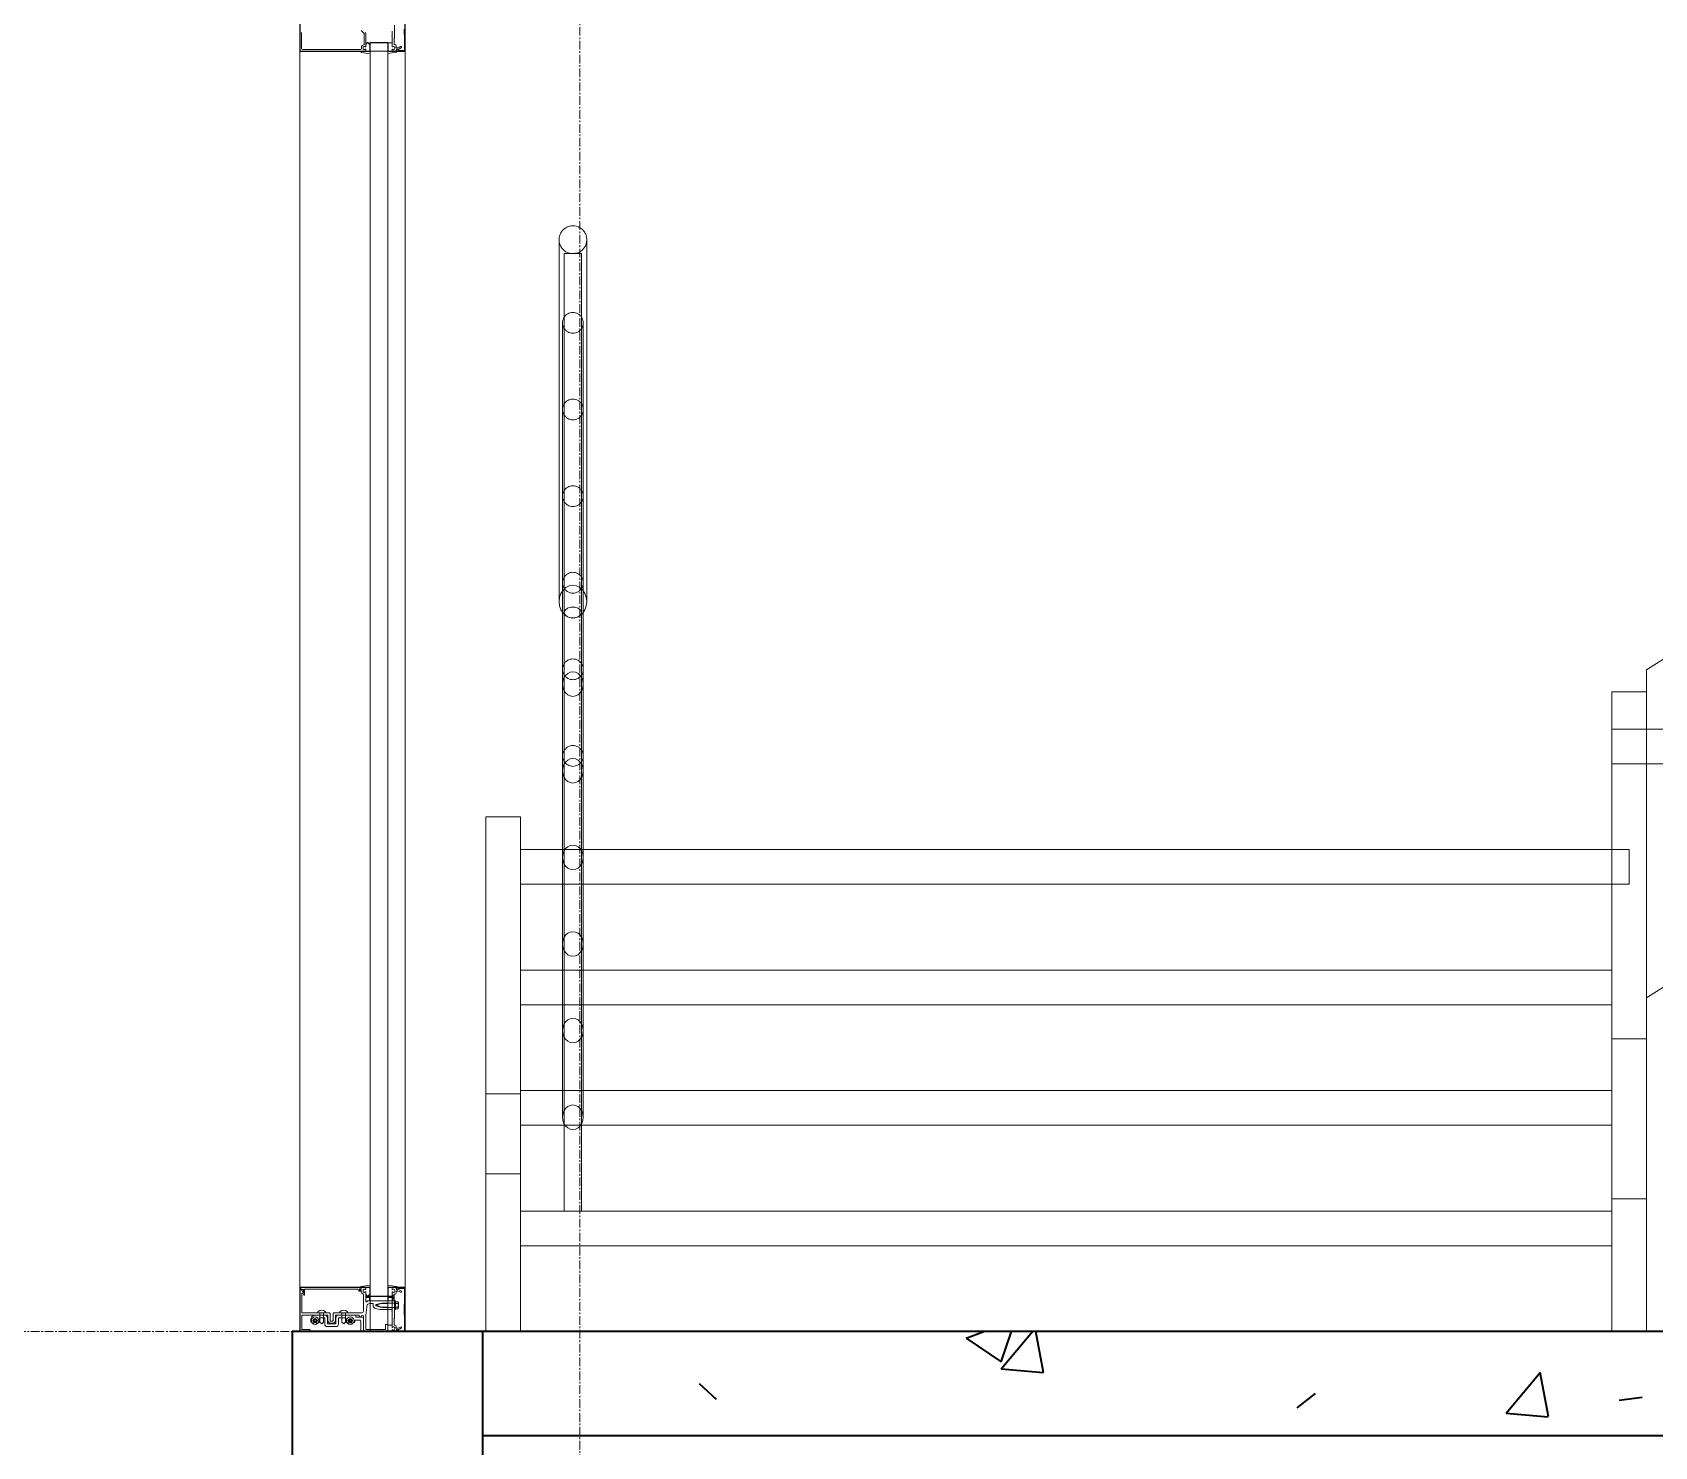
# Model space of a CAD drawing. Header units: millimetres. Extents: x -31954 to 493870, y 99509 to 604061.
# Drawn here: x 335640 to 337981, y 121952 to 123993 of the extents above; entities that cross this region are included whole.
import ezdxf

# ---------------------------------------------------------------- set-up
doc = ezdxf.new("R2010")
doc.units = ezdxf.units.MM
doc.header["$LTSCALE"] = 10
doc.linetypes.add('Center', pattern=[2, 1.25, -0.25, 0.25, -0.25])
for name, color, linetype, lineweight in [('A-DETL-GENF', 3, 'Continuous', 9), ('A-FLOR-HRAL', 1, 'Continuous', 9), ('A-FLOR-LEVL', 6, 'Continuous', 9), ('A-FLOR-STRS', 2, 'Continuous', 9), ('A-GLAZ', 6, 'Continuous', 9), ('A-GLAZ-CWMG', 3, 'Continuous', 9), ('C-BLDG', 6, 'Continuous', 35), ('S-FOUNDATION', 1, 'Continuous', 25), ('S-GRID', 6, 'Center', 9)]:
    doc.layers.add(name, color=color, linetype=linetype, lineweight=lineweight)

# ---------------------------------------------------------------- blocks, each defined once
blk = doc.blocks.new('Railing - 25mm-V10-Building Section 1')
at = {"layer": 'A-FLOR-HRAL'}
for p, q in [((-18011.7, 1555.7), (-18011.7, 695.7)), ((-17986.7, 1555.7), (-18011.7, 1555.7)), ((-18011.7, 1555.7), (-17986.7, 1555.7)), ((-17986.7, 695.7), (-17986.7, 1555.7)), ((-18011.7, 695.7), (-17986.7, 695.7)), ((-17986.7, 695.7), (-18011.7, 695.7))]:
    blk.add_line(p, q, dxfattribs=at)
blk = doc.blocks.new('Railing - 25mm-542014-Building Section 1')
at = {"layer": 'A-FLOR-HRAL'}
for p, q in [((-18011.7, 1037.7), (-18011.7, 173.9)), ((-17986.7, 173.9), (-17986.7, 1037.7)), ((-18011.7, 173.9), (-17986.7, 173.9)), ((-17986.7, 173.9), (-18011.7, 173.9))]:
    blk.add_line(p, q, dxfattribs=at)
for points in [[(-18011.7, 1037.7), (-18010.5, 1041.1), (-18007, 1043.8), (-18002, 1045.4), (-17996.4, 1045.4), (-17991.4, 1043.8), (-17988, 1041.1), (-17986.7, 1037.7)], [(-17986.7, 1037.7), (-17988, 1034.2), (-17991.4, 1031.5), (-17996.4, 1029.9), (-18002, 1029.9), (-18007, 1031.5), (-18010.5, 1034.2), (-18011.7, 1037.7)]]:
    blk.add_lwpolyline(points, dxfattribs=at)

msp = doc.modelspace()

# ---------------------------------------------------------------- linework, layer by layer
at = {"layer": 'A-DETL-GENF'}
for p, q in [((336178.1, 124029.1), (336178.1, 123965.6)), ((336162.7, 123991.3), (336162.7, 124003.3)), ((336026, 123965.6), (336026, 123996.9)), ((336028.3, 123992.7), (336028.3, 123969.4)), ((336118.7, 123991), (336114.3, 123995.4)), ((336118.7, 123974.8), (336118.7, 123991)), ((336121, 123991), (336121, 123972.1)), ((336159.1, 123987.6), (336158.7, 123987.2)), ((336158.7, 123987.2), (336159.1, 123986.8)), ((336159.1, 123994.3), (336159.1, 123987.6)), ((336159.1, 123986.8), (336159.1, 123972.1)), ((336162.2, 123984.6), (336162.7, 123985.1)), ((336162.2, 123975.1), (336162.2, 123984.6)), ((336162.4, 123991), (336162.7, 123991.3)), ((336162.7, 123990.6), (336162.4, 123991)), ((336162.7, 123985.1), (336162.7, 123990.6)), ((336176.8, 123981.4), (336176.6, 123997.3)), ((336176.8, 123966.8), (336176.8, 123981.4)), ((336120.5, 123965.6), (336026, 123965.6)), ((336029.8, 123967.8), (336113.3, 123967.8)), ((336114.1, 123965), (336114.1, 123964.4)), ((336127.3, 123962), (336114.5, 123963.9)), ((336114.6, 123965.6), (336115.7, 123965.6)), ((336114.9, 123969.4), (336114.9, 123971.2)), ((336117.2, 123971.2), (336117.2, 123969)), ((336118.4, 123974.8), (336118.7, 123974.8)), ((336118.7, 123972.5), (336118.4, 123972.5)), ((336118.4, 123967.7), (336118.7, 123967.7)), ((336121, 123975.1), (336123.1, 123977.7)), ((336121, 123968.1), (336121, 123966.1)), ((336124.5, 123977.7), (336127.3, 123974.3)), ((336159.1, 123977.7), (336152.7, 123977.7)), ((336152.7, 123962.2), (336165.5, 123964)), ((336159.1, 123968.1), (336159.1, 123966.1)), ((336159.6, 123965.6), (336164.3, 123965.6)), ((336161.3, 123972.5), (336161.6, 123972.5)), ((336161.6, 123967.7), (336161.3, 123967.7)), ((336163.5, 123975.1), (336162.2, 123975.1)), ((336162.9, 123971.2), (336162.9, 123969)), ((336165.4, 123965.6), (336164.3, 123965.6)), ((336165.1, 123970.6), (336165.1, 123973.5)), ((336168.5, 123970.6), (336165.1, 123970.6)), ((336165.1, 123966.3), (336165.1, 123967.3)), ((336165.3, 123967.1), (336165.3, 123967.6)), ((336165.9, 123965), (336165.9, 123964.5)), ((336178.1, 123965.6), (336166.8, 123965.6)), ((336167.3, 123967.6), (336167.3, 123966.8)), ((336167.3, 123966.8), (336176.8, 123966.8)), ((336167.5, 123967.7), (336172.2, 123970.4)), ((336171.2, 123972.2), (336168.5, 123970.6)), ((336168.7, 123965.6), (336176.6, 123966.8)), ((336168.7, 123966.8), (336168.7, 123965.6)), ((336176.6, 123965.6), (336168.7, 123966.8)), ((336176.6, 123966.8), (336176.6, 123965.6)), ((336025.7, 122118), (336025.7, 122180.7)), ((336029.5, 122177.5), (336026.1, 122180.9)), ((336026.3, 122181), (336028.4, 122178.9)), ((336114.5, 122181.5), (336026.5, 122181.5)), ((336028.4, 122178.9), (336031, 122178.9)), ((336031, 122173.5), (336029.5, 122177.5)), ((336031, 122178.9), (336031, 122173.5)), ((336032.5, 122179.4), (336110.1, 122179.4)), ((336032.5, 122170.8), (336032.5, 122179.4)), ((336110.1, 122179.4), (336110.1, 122177.9)), ((336111.7, 122176.4), (336113.7, 122176.4)), ((336111.8, 122179.9), (336114, 122179.9)), ((336111.8, 122177.9), (336111.8, 122179.9)), ((336113.7, 122177.9), (336111.8, 122177.9)), ((336114.6, 122179.7), (336112.6, 122179.7)), ((336112.6, 122178.2), (336114.6, 122178.2)), ((336114.1, 122182), (336114.1, 122182.6)), ((336127.3, 122185), (336114.5, 122183.1)), ((336114.5, 122180.5), (336114.5, 122181.5)), ((336114.6, 122181.5), (336115.7, 122181.5)), ((336114.6, 122181), (336114.6, 122179.7)), ((336114.6, 122178.2), (336114.6, 122175.8)), ((336120.5, 122181.5), (336115.1, 122181.5)), ((336117.2, 122175.8), (336117.2, 122178)), ((336118.4, 122179.3), (336118.7, 122179.3)), ((336121, 122178.9), (336121, 122181)), ((336152.7, 122184.9), (336165.5, 122183.1)), ((336159.1, 122181), (336159.1, 122178.9)), ((336164.3, 122181.5), (336159.6, 122181.5)), ((336161.3, 122179.3), (336161.6, 122179.3)), ((336162.9, 122178), (336162.9, 122175.8)), ((336165.4, 122181.5), (336164.3, 122181.5)), ((336165.1, 122179.7), (336165.1, 122180.7)), ((336165.1, 122176.4), (336168.5, 122176.4)), ((336165.1, 122173.5), (336165.1, 122176.4)), ((336165.3, 122179.4), (336165.3, 122179.9)), ((336165.9, 122182), (336165.9, 122182.6)), ((336178.1, 122181.5), (336166.8, 122181.5)), ((336167.3, 122180.2), (336167.3, 122179.4)), ((336176.8, 122180.2), (336167.3, 122180.2)), ((336172.2, 122176.6), (336167.5, 122179.3)), ((336168.5, 122176.4), (336171.2, 122174.9)), ((336176.8, 122165.6), (336176.8, 122180.2)), ((336178.1, 122181.5), (336178.1, 122118)), ((336028.9, 122144.9), (336028.9, 122172.8)), ((336029.6, 122173.5), (336031, 122173.5)), ((336030.2, 122173.5), (336031.8, 122170.6)), ((336031, 122173.5), (336030.2, 122173.5)), ((336117.8, 122172), (336117.8, 122147.5)), ((336118.7, 122174.5), (336118.4, 122174.5)), ((336121, 122161.2), (336121, 122174.9)), ((336121, 122171.9), (336123.1, 122169.4)), ((336121, 122141.8), (336122.9, 122157.1)), ((336122.6, 122160.9), (336121.2, 122160.9)), ((336122.2, 122168.8), (336157.8, 122168.8)), ((336126.5, 122167), (336122.2, 122167)), ((336122.9, 122162.2), (336122.9, 122161.2)), ((336122.9, 122157.1), (336126.5, 122158.6)), ((336152.7, 122162.4), (336123.1, 122162.4)), ((336124.5, 122169.4), (336127.3, 122172.7)), ((336126.5, 122162.4), (336126.5, 122167)), ((336153.5, 122162.4), (336126.5, 122162.4)), ((336126.5, 122158.6), (336131.6, 122158.6)), ((336131.6, 122158.6), (336131.6, 122156.1)), ((336136.2, 122157.1), (336141.8, 122158.6)), ((336141.8, 122153.5), (336136.2, 122155)), ((336144.9, 122159.2), (336137.6, 122156.4)), ((336137.6, 122155.7), (336144.9, 122152.9)), ((336141.8, 122158.6), (336152.7, 122158.6)), ((336152.7, 122153.5), (336141.8, 122153.5)), ((336162.7, 122159.2), (336144.9, 122159.2)), ((336159.1, 122169.3), (336152.7, 122169.3)), ((336152.7, 122161.7), (336152.7, 122162.4)), ((336152.7, 122162.4), (336152.7, 122149.7)), ((336159.1, 122162.4), (336152.7, 122162.4)), ((336153.1, 122161.3), (336152.7, 122161.7)), ((336152.7, 122160.9), (336153.1, 122161.3)), ((336152.7, 122160.1), (336152.7, 122160.9)), ((336153.1, 122159.8), (336152.7, 122160.1)), ((336152.7, 122159.4), (336153.1, 122159.8)), ((336152.7, 122158.6), (336152.7, 122159.4)), ((336152.7, 122152.8), (336152.7, 122153.5)), ((336153.5, 122167), (336153.5, 122162.4)), ((336157.8, 122167), (336153.5, 122167)), ((336159.1, 122160.2), (336158.7, 122159.8)), ((336158.7, 122159.8), (336159.1, 122159.4)), ((336159.1, 122174.9), (336159.1, 122160.2)), ((336159.1, 122170.4), (336162.2, 122162.4)), ((336162.2, 122170.4), (336159.1, 122170.4)), ((336159.1, 122162.4), (336162.2, 122170.4)), ((336159.1, 122149.7), (336159.1, 122162.4)), ((336162.2, 122162.4), (336159.1, 122162.4)), ((336159.1, 122159.4), (336159.1, 122152.7)), ((336161.6, 122174.5), (336161.3, 122174.5)), ((336162.2, 122172), (336163.5, 122172)), ((336162.2, 122162.4), (336162.2, 122172)), ((336162.7, 122161.9), (336162.2, 122162.4)), ((336162.4, 122156.1), (336162.7, 122156.5)), ((336162.7, 122155.7), (336162.4, 122156.1)), ((336162.7, 122162.4), (336163.8, 122162.4)), ((336162.7, 122149.7), (336162.7, 122162.4)), ((336162.7, 122156.5), (336162.7, 122161.9)), ((336162.7, 122143.8), (336162.7, 122155.7)), ((336163.8, 122162.4), (336163.8, 122149.7)), ((336167.3, 122161.2), (336163.8, 122161.2)), ((336167.3, 122158.7), (336163.8, 122158.7)), ((336167.3, 122153.5), (336163.8, 122153.5)), ((336168.2, 122152.2), (336168.2, 122159.9)), ((336176.6, 122149.7), (336176.8, 122165.6)), ((336057.2, 122144.9), (336028.9, 122144.9)), ((336028.9, 122141.8), (336066.3, 122141.8)), ((336028.9, 122121.1), (336028.9, 122141.8)), ((336041.6, 122135.4), (336041.6, 122132.7)), ((336044.1, 122130.2), (336045.8, 122130.2)), ((336044.6, 122134.3), (336044.6, 122133.4)), ((336045.9, 122134.3), (336044.6, 122134.3)), ((336044.6, 122133.4), (336045.9, 122133.4)), ((336045.8, 122130.2), (336046.5, 122131.4)), ((336047.5, 122137.1), (336048.4, 122137.1)), ((336047.5, 122135.9), (336047.5, 122137.1)), ((336047.5, 122130.6), (336047.5, 122131.8)), ((336048.4, 122130.6), (336047.5, 122130.6)), ((336057.2, 122141.8), (336047.9, 122141.8)), ((336048.4, 122137.1), (336048.4, 122135.9)), ((336048.4, 122131.8), (336048.4, 122130.6)), ((336049.3, 122131.4), (336050, 122130.2)), ((336051.2, 122134.3), (336050, 122134.3)), ((336050, 122133.4), (336051.2, 122133.4)), ((336050, 122130.2), (336051.7, 122130.2)), ((336051.2, 122133.4), (336051.2, 122134.3)), ((336052.1, 122144.9), (336052.1, 122146.6)), ((336062.9, 122144.9), (336052.1, 122144.9)), ((336054.3, 122138), (336061.8, 122138)), ((336054.3, 122132.7), (336054.3, 122138)), ((336054.7, 122144.9), (336054.7, 122131.8)), ((336054.7, 122131.8), (336057.5, 122129.1)), ((336057.5, 122144.7), (336057.2, 122144.9)), ((336057.5, 122141.5), (336057.2, 122141.8)), ((336057.7, 122144.9), (336057.5, 122144.7)), ((336057.7, 122141.8), (336057.5, 122141.5)), ((336057.5, 122129.1), (336060.2, 122131.8)), ((336068.7, 122144.9), (336057.7, 122144.9)), ((336061.8, 122141.8), (336057.7, 122141.8)), ((336060.2, 122131.8), (336060.2, 122144.9)), ((336061.8, 122138), (336061.8, 122129)), ((336062.9, 122146.6), (336062.9, 122144.9)), ((336065.6, 122129), (336065.6, 122138)), ((336066.3, 122141.8), (336066.3, 122134)), ((336069.5, 122134), (336069.5, 122144.2)), ((336073.2, 122133.2), (336070.3, 122133.2)), ((336070.3, 122130), (336073.2, 122130)), ((336074, 122144.2), (336074, 122134)), ((336089, 122144.9), (336074.8, 122144.9)), ((336077.2, 122141.8), (336111.4, 122141.8)), ((336077.2, 122134), (336077.2, 122141.8)), ((336077.9, 122138), (336077.9, 122129)), ((336089, 122141.8), (336081.7, 122141.8)), ((336081.7, 122138), (336092.4, 122138)), ((336081.7, 122129), (336081.7, 122138)), ((336083.8, 122144.9), (336083.8, 122146.6)), ((336094.6, 122144.9), (336083.8, 122144.9)), ((336086.5, 122144.9), (336086.5, 122131.8)), ((336086.5, 122131.8), (336089.2, 122129.1)), ((336089.2, 122144.7), (336089, 122144.9)), ((336089.2, 122141.5), (336089, 122141.8)), ((336089.5, 122144.9), (336089.2, 122144.7)), ((336089.5, 122141.8), (336089.2, 122141.5)), ((336089.2, 122129.1), (336092, 122131.8)), ((336115.2, 122144.9), (336089.5, 122144.9)), ((336105.3, 122141.8), (336089.5, 122141.8)), ((336092, 122131.8), (336092, 122144.9)), ((336092.4, 122138), (336092.4, 122132.7)), ((336094.6, 122146.6), (336094.6, 122144.9)), ((336094.9, 122130.2), (336096.6, 122130.2)), ((336095.4, 122134.3), (336095.4, 122133.4)), ((336096.7, 122134.3), (336095.4, 122134.3)), ((336095.4, 122133.4), (336096.7, 122133.4)), ((336096.6, 122130.2), (336097.3, 122131.4)), ((336098.3, 122137.1), (336099.2, 122137.1)), ((336098.3, 122135.9), (336098.3, 122137.1)), ((336098.3, 122130.6), (336098.3, 122131.8)), ((336099.2, 122130.6), (336098.3, 122130.6)), ((336099.2, 122137.1), (336099.2, 122135.9)), ((336099.2, 122131.8), (336099.2, 122130.6)), ((336100.1, 122131.4), (336100.8, 122130.2)), ((336102, 122134.3), (336100.8, 122134.3)), ((336100.8, 122133.4), (336102, 122133.4)), ((336100.8, 122130.2), (336102.5, 122130.2)), ((336102, 122133.4), (336102, 122134.3)), ((336105.1, 122132.7), (336105.1, 122133.2)), ((336106.6, 122134.7), (336112.5, 122134.7)), ((336106.9, 122138.8), (336106.9, 122140.2)), ((336116.3, 122138.8), (336106.9, 122138.8)), ((336111.4, 122141.8), (336111.4, 122139.1)), ((336111.4, 122139.1), (336114.6, 122139.1)), ((336114, 122133.2), (336114, 122119.9)), ((336114.6, 122139.1), (336114.6, 122140.2)), ((336117.8, 122140.2), (336117.8, 122121.1)), ((336117.8, 122119.9), (336117.8, 122137.3)), ((336121, 122137), (336121, 122141.8)), ((336121, 122121.1), (336121, 122137)), ((336135.3, 122151.3), (336141.3, 122149.7)), ((336141.3, 122149.7), (336152.7, 122149.7)), ((336144.9, 122152.9), (336162.7, 122152.9)), ((336153.1, 122152.4), (336152.7, 122152.8)), ((336152.7, 122152), (336153.1, 122152.4)), ((336152.7, 122151.2), (336152.7, 122152)), ((336153.1, 122150.9), (336152.7, 122151.2)), ((336152.7, 122150.5), (336153.1, 122150.9)), ((336152.7, 122149.7), (336152.7, 122150.5)), ((336152.7, 122149.7), (336159.1, 122149.7)), ((336159.1, 122152.7), (336158.7, 122152.3)), ((336158.7, 122152.3), (336159.1, 122152)), ((336159.1, 122147.5), (336158.7, 122147.1)), ((336158.7, 122147.1), (336159.1, 122146.7)), ((336159.1, 122140), (336158.7, 122139.6)), ((336158.7, 122139.6), (336159.1, 122139.3)), ((336159.1, 122152), (336159.1, 122147.5)), ((336159.1, 122146.7), (336159.1, 122140)), ((336159.1, 122139.3), (336159.1, 122124.5)), ((336162.2, 122137), (336162.7, 122137.5)), ((336162.2, 122127.5), (336162.2, 122137)), ((336162.4, 122143.4), (336162.7, 122143.8)), ((336162.7, 122143), (336162.4, 122143.4)), ((336163.8, 122149.7), (336162.7, 122149.7)), ((336162.7, 122137.5), (336162.7, 122143)), ((336167.3, 122150.9), (336163.8, 122150.9)), ((336176.8, 122133.8), (336176.6, 122149.7)), ((336176.8, 122119.2), (336176.8, 122133.8)), ((336039.6, 122118), (336025.7, 122118)), ((336039.6, 122121.1), (336028.9, 122121.1)), ((336040.3, 122118.7), (336040.3, 122120.4)), ((336077.9, 122129), (336065.6, 122129)), ((336065.6, 122125.2), (336077.9, 122125.2)), ((336149.5, 122121.1), (336121, 122121.1)), ((336121, 122118), (336152.7, 122118)), ((336149.5, 122128.1), (336149.5, 122121.1)), ((336152.7, 122128.1), (336149.5, 122128.1)), ((336152.7, 122118), (336152.7, 122128.1)), ((336159.1, 122127.1), (336152.7, 122127.1)), ((336152.7, 122118), (336159.1, 122118)), ((336159.1, 122120.6), (336159.1, 122118.5)), ((336159.6, 122118), (336164.3, 122118)), ((336161.3, 122124.9), (336161.6, 122124.9)), ((336161.6, 122120.2), (336161.3, 122120.2)), ((336163.5, 122127.5), (336162.2, 122127.5)), ((336162.9, 122123.7), (336162.9, 122121.4)), ((336165.1, 122123.1), (336165.1, 122125.9)), ((336168.5, 122123.1), (336165.1, 122123.1)), ((336165.1, 122118.7), (336165.1, 122119.8)), ((336165.3, 122119.5), (336165.3, 122120)), ((336178.1, 122118), (336166.8, 122118)), ((336167.3, 122120), (336167.3, 122119.2)), ((336167.3, 122119.2), (336176.8, 122119.2)), ((336167.5, 122120.2), (336172.2, 122122.8)), ((336171.2, 122124.6), (336168.5, 122123.1)), ((336168.7, 122118), (336176.6, 122119.2)), ((336168.7, 122119.2), (336168.7, 122118)), ((336176.6, 122118), (336168.7, 122119.2)), ((336176.6, 122119.2), (336176.6, 122118))]:
    msp.add_line(p, q, dxfattribs=at)
for centre in [(336047.9, 122133.8), (336098.7, 122133.8)]:
    msp.add_circle(centre, 5.4, dxfattribs=at)
for centre, radius, start, end in [((336118.7, 123991), 2.29, 0, 45), ((336029.8, 123969.4), 1.52, 180, 270), ((336113.3, 123969.4), 1.52, 270, 0), ((336114.6, 123965), 0.508, 90, 180), ((336114.6, 123964.4), 0.508, 180, 261.7319), ((336118.4, 123971.2), 3.56, 90, 180), ((336118.4, 123971.2), 1.27, 90, 180), ((336118.4, 123969), 1.27, 180, 270), ((336118.7, 123970.2), 2.29, 44.8103, 90), ((336118.7, 123970), 2.29, 270, 315.1897), ((336120.6, 123972.1), 0.381, 224.8103, 0), ((336120.6, 123968.1), 0.381, 0, 135.1897), ((336120.5, 123966.1), 0.508, 270, 0), ((336123.8, 123977.1), 0.889, 40, 139.4311), ((336159.4, 123972.1), 0.381, 180, 315.1897), ((336159.4, 123968.1), 0.381, 44.8103, 180), ((336159.6, 123966.1), 0.508, 180, 270), ((336161.3, 123970.2), 2.29, 90, 135.1897), ((336161.3, 123970), 2.29, 224.8103, 270), ((336161.6, 123971.2), 1.27, 0, 90), ((336161.6, 123969), 1.27, 270, 0), ((336163.5, 123973.5), 1.52, 0, 90), ((336164.3, 123966.3), 0.762, 270, 0), ((336166.3, 123967.3), 1.27, 18.6629, 180), ((336166.3, 123967.6), 1.02, 0, 180), ((336166.8, 123967.1), 1.52, 180, 270), ((336165.4, 123965), 0.508, 0, 90), ((336165.4, 123964.5), 0.508, 278.0669, 0), ((336171.7, 123971.3), 1.02, 300, 120), ((336026, 122180.7), 0.254, 45, 180), ((336026.5, 122181.2), 0.254, 90, 225), ((336111.7, 122177.9), 1.52, 180, 270), ((336112.6, 122178.9), 0.762, 90, 270), ((336113.7, 122177.2), 0.762, 270, 90), ((336114, 122180.5), 0.508, 270, 0), ((336114.6, 122182.6), 0.508, 98.2681, 180), ((336114.6, 122182), 0.508, 180, 270), ((336115.1, 122181), 0.508, 90, 180), ((336118.4, 122178), 1.27, 90, 180), ((336118.7, 122177), 2.29, 44.8103, 90), ((336120.6, 122178.9), 0.381, 224.8103, 0), ((336120.5, 122181), 0.508, 0, 90), ((336159.6, 122181), 0.508, 90, 180), ((336159.4, 122178.9), 0.381, 180, 315.1897), ((336161.3, 122177), 2.29, 90, 135.1897), ((336161.6, 122178), 1.27, 0, 90), ((336164.3, 122180.7), 0.762, 0, 90), ((336166.3, 122179.7), 1.27, 180, 341.3371), ((336166.8, 122179.9), 1.52, 90, 180), ((336166.3, 122179.4), 1.02, 180, 0), ((336165.4, 122182), 0.508, 270, 0), ((336165.4, 122182.6), 0.508, 0, 81.9331), ((336171.7, 122175.7), 1.02, 240, 60), ((336029.6, 122172.8), 0.762, 90, 180), ((336032.2, 122170.8), 0.379, 210, 0), ((336118.4, 122175.8), 3.81, 180, 260.4059), ((336118.4, 122175.8), 1.27, 180, 270), ((336118.7, 122176.8), 2.29, 270, 315.1897), ((336120.6, 122174.9), 0.381, 0, 135.1897), ((336121.2, 122161.2), 0.254, 180, 270), ((336122.2, 122167.9), 0.889, 90, 270), ((336122.6, 122161.2), 0.254, 270, 0), ((336123.1, 122162.2), 0.254, 90, 180), ((336123.8, 122169.9), 0.889, 220.5689, 320), ((336136.5, 122156.1), 4.9, 180, 255), ((336136.5, 122156.1), 1.09, 105, 255), ((336137.7, 122156.1), 0.381, 111, 249), ((336157.8, 122167.9), 0.889, 270, 90), ((336159.4, 122174.9), 0.381, 44.8103, 180), ((336161.3, 122176.8), 2.29, 224.8103, 270), ((336161.6, 122175.8), 1.27, 270, 0), ((336163.5, 122173.5), 1.52, 270, 0), ((336166.8, 122159.9), 1.38, 290.9148, 69.0862), ((336164, 122156.1), 4.19, 322.0142, 37.9858), ((336166.8, 122152.2), 1.38, 290.9139, 69.0852), ((336047.9, 122135.4), 6.35, 90, 180), ((336044.1, 122132.7), 2.54, 180, 270), ((336047.9, 122133.8), 2.79, 300, 240), ((336045.9, 122135.9), 1.64, 269.9363, 0), ((336045.9, 122131.8), 1.64, 0, 89.9363), ((336050, 122135.9), 1.64, 180, 269.9363), ((336050, 122131.8), 1.64, 89.9363, 180), ((336051.7, 122132.7), 2.54, 270, 0), ((336052.7, 122146.6), 0.635, 126.9667, 180), ((336057.5, 122140.2), 8.55, 53.0189, 126.9523), ((336061.8, 122138), 3.81, 0, 90), ((336062.2, 122146.6), 0.635, 359.9998, 53.0333), ((336070.3, 122134), 3.94, 180, 270), ((336068.7, 122144.2), 0.762, 0, 90), ((336070.3, 122134), 0.762, 180, 270), ((336073.2, 122134), 3.94, 270, 0), ((336073.2, 122134), 0.762, 270, 0), ((336074.8, 122144.2), 0.762, 90, 180), ((336081.7, 122138), 3.81, 90, 180), ((336084.4, 122146.6), 0.635, 126.9667, 180), ((336089.2, 122140.2), 8.55, 53.0189, 126.9811), ((336094.9, 122132.7), 2.54, 180, 270), ((336094, 122146.6), 0.635, 359.9998, 53.0333), ((336098.7, 122133.8), 2.79, 300, 240), ((336096.7, 122135.9), 1.64, 269.9363, 0), ((336096.7, 122131.8), 1.64, 0, 89.9363), ((336100.8, 122135.9), 1.64, 180, 269.9363), ((336100.8, 122131.8), 1.64, 89.9363, 180), ((336102.5, 122132.7), 2.54, 270, 0), ((336106.6, 122133.2), 1.52, 90, 180), ((336105.3, 122140.2), 1.52, 0, 90), ((336112.5, 122133.2), 1.52, 0, 90), ((336116.2, 122140.2), 1.59, 0, 180), ((336115.2, 122147.5), 2.54, 270, 0), ((336116.3, 122137.3), 1.52, 0, 90), ((336039.6, 122120.4), 0.762, 0, 90), ((336039.6, 122118.7), 0.762, 270, 0), ((336065.6, 122129), 3.81, 180, 270), ((336077.9, 122129), 3.81, 270, 0), ((336115.9, 122119.9), 1.9, 180, 0), ((336121, 122121.1), 3.18, 180, 270), ((336159.4, 122124.5), 0.381, 180, 315.1897), ((336159.4, 122120.6), 0.381, 44.8103, 180), ((336159.6, 122118.5), 0.508, 180, 270), ((336161.3, 122122.6), 2.29, 90, 135.1897), ((336161.3, 122122.4), 2.29, 224.8103, 270), ((336161.6, 122123.7), 1.27, 0, 90), ((336161.6, 122121.4), 1.27, 270, 0), ((336163.5, 122125.9), 1.52, 0, 90), ((336164.3, 122118.7), 0.762, 270, 0), ((336166.3, 122119.8), 1.27, 18.6629, 180), ((336166.3, 122120), 1.02, 0, 180), ((336166.8, 122119.5), 1.52, 180, 270), ((336171.7, 122123.7), 1.02, 300, 120)]:
    msp.add_arc(centre, radius, start, end, dxfattribs=at)
at = {"layer": 'A-FLOR-HRAL'}
for p, q in [((336400, 123693.6), (336400, 123171.4)), ((336440, 123171.4), (336440, 123693.6)), ((336405, 123573.6), (336405, 123052.3)), ((336435, 123052.3), (336435, 123573.6)), ((336405, 123448.6), (336405, 122927.3)), ((336435, 122927.3), (336435, 123448.6)), ((336405, 123323.6), (336405, 122802.3)), ((336435, 122802.3), (336435, 123323.6)), ((336405, 123198.6), (336405, 122677.3)), ((336435, 122677.3), (336435, 123198.6)), ((336405, 123073.6), (336405, 122552.3)), ((336435, 122552.3), (336435, 123073.6)), ((336405, 122948.6), (336405, 122427.3)), ((336435, 122427.3), (336435, 122948.6))]:
    msp.add_line(p, q, dxfattribs=at)
for points in [[(336440, 123171.4), (336439.3, 123177.5), (336437.3, 123183.2), (336434.2, 123188.1), (336430, 123191.9), (336425.2, 123194.2), (336420, 123195), (336414.8, 123194.2), (336410, 123191.9), (336405.9, 123188.1), (336402.7, 123183.2), (336400.7, 123177.5), (336400, 123171.4)], [(336400, 123171.4), (336400.7, 123165.3), (336402.7, 123159.6), (336405.9, 123154.7), (336410, 123150.9), (336414.8, 123148.5), (336420, 123147.7), (336425.2, 123148.5), (336430, 123150.9), (336434.2, 123154.7), (336437.3, 123159.6), (336439.3, 123165.3), (336440, 123171.4)], [(336435, 123052.3), (336434.5, 123056.9), (336433, 123061.2), (336430.6, 123064.9), (336427.5, 123067.7), (336423.9, 123069.4), (336420, 123070), (336416.1, 123069.4), (336412.5, 123067.7), (336409.4, 123064.9), (336407, 123061.2), (336405.5, 123056.9), (336405, 123052.3)], [(336405, 123052.3), (336405.5, 123047.7), (336407, 123043.4), (336409.4, 123039.8), (336412.5, 123036.9), (336416.1, 123035.2), (336420, 123034.6), (336423.9, 123035.2), (336427.5, 123036.9), (336430.6, 123039.8), (336433, 123043.4), (336434.5, 123047.7), (336435, 123052.3)], [(336435, 122927.3), (336434.5, 122931.9), (336433, 122936.2), (336430.6, 122939.9), (336427.5, 122942.7), (336423.9, 122944.4), (336420, 122945), (336416.1, 122944.4), (336412.5, 122942.7), (336409.4, 122939.9), (336407, 122936.2), (336405.5, 122931.9), (336405, 122927.3)], [(336405, 122927.3), (336405.5, 122922.7), (336407, 122918.4), (336409.4, 122914.8), (336412.5, 122911.9), (336416.1, 122910.2), (336420, 122909.6), (336423.9, 122910.2), (336427.5, 122911.9), (336430.6, 122914.8), (336433, 122918.4), (336434.5, 122922.7), (336435, 122927.3)], [(336435, 122802.3), (336434.5, 122806.9), (336433, 122811.2), (336430.6, 122814.9), (336427.5, 122817.7), (336423.9, 122819.4), (336420, 122820), (336416.1, 122819.4), (336412.5, 122817.7), (336409.4, 122814.9), (336407, 122811.2), (336405.5, 122806.9), (336405, 122802.3)], [(336405, 122802.3), (336405.5, 122797.7), (336407, 122793.4), (336409.4, 122789.8), (336412.5, 122786.9), (336416.1, 122785.2), (336420, 122784.6), (336423.9, 122785.2), (336427.5, 122786.9), (336430.6, 122789.8), (336433, 122793.4), (336434.5, 122797.7), (336435, 122802.3)], [(336435, 122677.3), (336434.5, 122681.9), (336433, 122686.2), (336430.6, 122689.9), (336427.5, 122692.7), (336423.9, 122694.4), (336420, 122695), (336416.1, 122694.4), (336412.5, 122692.7), (336409.4, 122689.9), (336407, 122686.2), (336405.5, 122681.9), (336405, 122677.3)], [(336405, 122677.3), (336405.5, 122672.7), (336407, 122668.4), (336409.4, 122664.8), (336412.5, 122661.9), (336416.1, 122660.2), (336420, 122659.6), (336423.9, 122660.2), (336427.5, 122661.9), (336430.6, 122664.8), (336433, 122668.4), (336434.5, 122672.7), (336435, 122677.3)], [(336435, 122552.3), (336434.5, 122556.9), (336433, 122561.2), (336430.6, 122564.9), (336427.5, 122567.7), (336423.9, 122569.4), (336420, 122570), (336416.1, 122569.4), (336412.5, 122567.7), (336409.4, 122564.9), (336407, 122561.2), (336405.5, 122556.9), (336405, 122552.3)], [(336405, 122552.3), (336405.5, 122547.7), (336407, 122543.4), (336409.4, 122539.8), (336412.5, 122536.9), (336416.1, 122535.2), (336420, 122534.6), (336423.9, 122535.2), (336427.5, 122536.9), (336430.6, 122539.8), (336433, 122543.4), (336434.5, 122547.7), (336435, 122552.3)], [(336435, 122427.3), (336434.5, 122431.9), (336433, 122436.2), (336430.6, 122439.9), (336427.5, 122442.7), (336423.9, 122444.4), (336420, 122445), (336416.1, 122444.4), (336412.5, 122442.7), (336409.4, 122439.9), (336407, 122436.2), (336405.5, 122431.9), (336405, 122427.3)], [(336405, 122427.3), (336405.5, 122422.7), (336407, 122418.4), (336409.4, 122414.8), (336412.5, 122411.9), (336416.1, 122410.2), (336420, 122409.6), (336423.9, 122410.2), (336427.5, 122411.9), (336430.6, 122414.8), (336433, 122418.4), (336434.5, 122422.7), (336435, 122427.3)]]:
    msp.add_lwpolyline(points, dxfattribs=at)
for points in [[(336400, 123693.6), (336400, 123695.4), (336400.5, 123698.9), (336402.5, 123703.7), (336405.7, 123707.9), (336409.9, 123711.1), (336414.8, 123713.2), (336421.8, 123714.1), (336428.7, 123712.2), (336434.3, 123707.9), (336437.5, 123703.7), (336439.6, 123698.9), (336440, 123695.4), (336440, 123693.6)], [(336440, 123693.6), (336440, 123691.9), (336439.6, 123688.4), (336437.5, 123683.5), (336434.3, 123679.3), (336430.1, 123676.1), (336425.2, 123674.1), (336418.3, 123673.2), (336411.3, 123675), (336405.7, 123679.3), (336402.5, 123683.5), (336400.5, 123688.4), (336400, 123691.9), (336400, 123693.6)], [(336405, 123573.6), (336405, 123574.9), (336405.4, 123577.6), (336406.9, 123581.2), (336409.3, 123584.4), (336412.4, 123586.8), (336416.1, 123588.3), (336421.3, 123589), (336426.6, 123587.6), (336430.7, 123584.4), (336433.2, 123581.2), (336434.7, 123577.6), (336435, 123574.9), (336435, 123573.6)], [(336435, 123573.6), (336435, 123572.3), (336434.7, 123569.7), (336433.2, 123566), (336430.7, 123562.9), (336427.6, 123560.5), (336423.9, 123559), (336418.7, 123558.3), (336413.5, 123559.7), (336409.3, 123562.9), (336406.9, 123566), (336405.4, 123569.7), (336405, 123572.3), (336405, 123573.6)], [(336405, 123448.6), (336405, 123449.9), (336405.4, 123452.6), (336406.9, 123456.2), (336409.3, 123459.4), (336412.4, 123461.8), (336416.1, 123463.3), (336421.3, 123464), (336426.6, 123462.6), (336430.7, 123459.4), (336433.2, 123456.2), (336434.7, 123452.6), (336435, 123449.9), (336435, 123448.6)], [(336435, 123448.6), (336435, 123447.3), (336434.7, 123444.7), (336433.2, 123441), (336430.7, 123437.9), (336427.6, 123435.5), (336423.9, 123434), (336418.7, 123433.3), (336413.5, 123434.7), (336409.3, 123437.9), (336406.9, 123441), (336405.4, 123444.7), (336405, 123447.3), (336405, 123448.6)], [(336405, 123323.6), (336405, 123324.9), (336405.4, 123327.6), (336406.9, 123331.2), (336409.3, 123334.4), (336412.4, 123336.8), (336416.1, 123338.3), (336421.3, 123339), (336426.6, 123337.6), (336430.7, 123334.4), (336433.2, 123331.2), (336434.7, 123327.6), (336435, 123324.9), (336435, 123323.6)], [(336435, 123323.6), (336435, 123322.3), (336434.7, 123319.7), (336433.2, 123316), (336430.7, 123312.9), (336427.6, 123310.5), (336423.9, 123309), (336418.7, 123308.3), (336413.5, 123309.7), (336409.3, 123312.9), (336406.9, 123316), (336405.4, 123319.7), (336405, 123322.3), (336405, 123323.6)], [(336405, 123198.6), (336405, 123199.9), (336405.4, 123202.6), (336406.9, 123206.2), (336409.3, 123209.4), (336412.4, 123211.8), (336416.1, 123213.3), (336421.3, 123214), (336426.6, 123212.6), (336430.7, 123209.4), (336433.2, 123206.2), (336434.7, 123202.6), (336435, 123199.9), (336435, 123198.6)], [(336435, 123198.6), (336435, 123197.3), (336434.7, 123194.7), (336433.2, 123191), (336430.7, 123187.9), (336427.6, 123185.5), (336423.9, 123184), (336418.7, 123183.3), (336413.5, 123184.7), (336409.3, 123187.9), (336406.9, 123191), (336405.4, 123194.7), (336405, 123197.3), (336405, 123198.6)], [(336405, 123073.6), (336405, 123074.9), (336405.4, 123077.6), (336406.9, 123081.2), (336409.3, 123084.4), (336412.4, 123086.8), (336416.1, 123088.3), (336421.3, 123089), (336426.6, 123087.6), (336430.7, 123084.4), (336433.2, 123081.2), (336434.7, 123077.6), (336435, 123074.9), (336435, 123073.6)], [(336435, 123073.6), (336435, 123072.3), (336434.7, 123069.7), (336433.2, 123066), (336430.7, 123062.9), (336427.6, 123060.5), (336423.9, 123059), (336418.7, 123058.3), (336413.5, 123059.7), (336409.3, 123062.9), (336406.9, 123066), (336405.4, 123069.7), (336405, 123072.3), (336405, 123073.6)], [(336405, 122948.6), (336405, 122949.9), (336405.4, 122952.6), (336406.9, 122956.2), (336409.3, 122959.4), (336412.4, 122961.8), (336416.1, 122963.3), (336421.3, 122964), (336426.6, 122962.6), (336430.7, 122959.4), (336433.2, 122956.2), (336434.7, 122952.6), (336435, 122949.9), (336435, 122948.6)], [(336435, 122948.6), (336435, 122947.3), (336434.7, 122944.7), (336433.2, 122941), (336430.7, 122937.9), (336427.6, 122935.5), (336423.9, 122934), (336418.7, 122933.3), (336413.5, 122934.7), (336409.3, 122937.9), (336406.9, 122941), (336405.4, 122944.7), (336405, 122947.3), (336405, 122948.6)]]:
    msp.add_open_spline(points, degree=3, knots=[0, 0, 0, 0, 0.083333, 0.166667, 0.25, 0.333333, 0.416667, 0.5, 0.666667, 0.75, 0.833333, 0.916667, 1, 1, 1, 1], dxfattribs=at)
at = {"layer": 'A-FLOR-LEVL', "linetype": 'Center'}
msp.add_line((331137.8, 122118), (369016.9, 122118), dxfattribs=at)
at = {"layer": 'A-FLOR-STRS'}
for p, q in [((337969.2, 123072.9), (340109.2, 124426.2)), ((340109.2, 124426.2), (337969.2, 123072.9)), ((340225.1, 124026.2), (337969.2, 122599.6)), ((340225.1, 124026.2), (337969.2, 122599.6)), ((337969.2, 123072.9), (337969.2, 122599.6)), ((337969.2, 122599.6), (337969.2, 123072.9)), ((337919.2, 122540.5), (337919.2, 123041.2)), ((337919.2, 123041.2), (337919.2, 122309.7)), ((337919.2, 123041.2), (337969.2, 123041.2)), ((337969.2, 123041.2), (337919.2, 123041.2)), ((337969.2, 123041.2), (337969.2, 122540.5)), ((337969.2, 122309.7), (337969.2, 123041.2)), ((337919.2, 122987.5), (338219.2, 122987.5)), ((337919.2, 122937.5), (337919.2, 122987.5)), ((338219.2, 122937.5), (337919.2, 122937.5)), ((336344.2, 122861), (336294.2, 122861)), ((336294.2, 122861), (336294.2, 122345.6)), ((336294.2, 122861), (336294.2, 122461)), ((336344.2, 122345.6), (336344.2, 122861)), ((336344.2, 122461), (336344.2, 122861)), ((336344.2, 122813.6), (337919.2, 122813.6)), ((336344.2, 122763.6), (336344.2, 122813.6)), ((337919.2, 122813.6), (337944.2, 122813.6)), ((337919.2, 122813.6), (337919.2, 122763.6)), ((337919.2, 122763.6), (337919.2, 122813.6)), ((337944.2, 122763.6), (337944.2, 122813.6)), ((337919.2, 122763.6), (336344.2, 122763.6)), ((337944.2, 122763.6), (337919.2, 122763.6)), ((336344.2, 122639.7), (337919.2, 122639.7)), ((337919.2, 122639.7), (336344.2, 122639.7)), ((336344.2, 122639.7), (336344.2, 122589.7)), ((336344.2, 122589.7), (336344.2, 122639.7)), ((337919.2, 122589.7), (337919.2, 122639.7)), ((337919.2, 122589.7), (337919.2, 122639.7)), ((336344.2, 122589.7), (337919.2, 122589.7)), ((337919.2, 122589.7), (336344.2, 122589.7)), ((337969.2, 122540.5), (337919.2, 122540.5)), ((337919.2, 122540.5), (337919.2, 122118)), ((337969.2, 122540.5), (337969.2, 122118)), ((336294.2, 122461), (336294.2, 122118)), ((336294.2, 122461), (336344.2, 122461)), ((336344.2, 122465.8), (337919.2, 122465.8)), ((337919.2, 122465.8), (336344.2, 122465.8)), ((336344.2, 122465.8), (336344.2, 122415.8)), ((336344.2, 122415.8), (336344.2, 122465.8)), ((336344.2, 122461), (336344.2, 122118)), ((337919.2, 122415.8), (337919.2, 122465.8)), ((337919.2, 122415.8), (337919.2, 122465.8)), ((336344.2, 122415.8), (337919.2, 122415.8)), ((337919.2, 122415.8), (336344.2, 122415.8)), ((336344.2, 122345.6), (336294.2, 122345.6)), ((336294.2, 122345.6), (336294.2, 122118)), ((336344.2, 122118), (336344.2, 122345.6)), ((337969.2, 122309.7), (337919.2, 122309.7)), ((337919.2, 122309.7), (337919.2, 122118)), ((337969.2, 122118), (337969.2, 122309.7)), ((336344.2, 122291.9), (337919.2, 122291.9)), ((337919.2, 122291.9), (336344.2, 122291.9)), ((336344.2, 122291.9), (336344.2, 122241.9)), ((336344.2, 122241.9), (336344.2, 122291.9)), ((337919.2, 122241.9), (337919.2, 122291.9)), ((337919.2, 122241.9), (337919.2, 122291.9)), ((336344.2, 122241.9), (337919.2, 122241.9)), ((337919.2, 122241.9), (336344.2, 122241.9)), ((336344.2, 122118), (336294.2, 122118)), ((336294.2, 122118), (336344.2, 122118)), ((337969.2, 122118), (337919.2, 122118)), ((337919.2, 122118), (337969.2, 122118))]:
    msp.add_line(p, q, dxfattribs=at)
at = {"layer": 'A-GLAZ', "lineweight": 18}
for p, q in [((336127.3, 123978.3), (336127.3, 122168.8)), ((336152.7, 123978.3), (336127.3, 123978.3)), ((336152.7, 122168.8), (336152.7, 123978.3)), ((336127.3, 122168.8), (336152.7, 122168.8))]:
    msp.add_line(p, q, dxfattribs=at)
at = {"layer": 'A-GLAZ'}
for p, q in [((336127.3, 122168.8), (336127.3, 123978.3)), ((336127.3, 123978.3), (336127.3, 122168.8)), ((336152.7, 123978.3), (336127.3, 123978.3)), ((336152.7, 123978.3), (336127.3, 123978.3)), ((336127.3, 122168.8), (336127.3, 123978.3)), ((336152.7, 123978.3), (336127.3, 123978.3)), ((336152.7, 122168.8), (336152.7, 123978.3)), ((336152.7, 123978.3), (336152.7, 122168.8)), ((336152.7, 123978.3), (336152.7, 122168.8)), ((336127.3, 122168.8), (336152.7, 122168.8)), ((336152.7, 122168.8), (336127.3, 122168.8)), ((336152.7, 122168.8), (336127.3, 122168.8))]:
    msp.add_line(p, q, dxfattribs=at)
at = {"layer": 'A-GLAZ-CWMG', "lineweight": 25}
for p, q in [((336025.7, 124029.1), (336025.7, 123965.6)), ((336178.1, 123965.6), (336178.1, 124029.1)), ((336025.7, 123965.6), (336127.3, 123965.6)), ((336127.3, 123965.6), (336127.3, 123978.3)), ((336127.3, 123978.3), (336152.7, 123978.3)), ((336152.7, 123978.3), (336152.7, 123965.6)), ((336152.7, 123965.6), (336178.1, 123965.6)), ((336127.3, 122181.5), (336025.7, 122181.5)), ((336025.7, 122181.5), (336025.7, 122118)), ((336127.3, 122168.8), (336127.3, 122181.5)), ((336178.1, 122181.5), (336152.7, 122181.5)), ((336152.7, 122181.5), (336152.7, 122168.8)), ((336178.1, 122118), (336178.1, 122181.5)), ((336152.7, 122168.8), (336127.3, 122168.8)), ((336025.7, 122118), (336178.1, 122118))]:
    msp.add_line(p, q, dxfattribs=at)
at = {"layer": 'A-GLAZ-CWMG'}
for p, q in [((336025.7, 123965.6), (336127.3, 123965.6)), ((336127.3, 123965.6), (336025.7, 123965.6)), ((336025.7, 122118), (336025.7, 123965.6)), ((336025.7, 123965.6), (336025.7, 122118)), ((336127.3, 123965.6), (336152.7, 123965.6)), ((336152.7, 123965.6), (336127.3, 123965.6)), ((336127.3, 123965.6), (336127.3, 122118)), ((336127.3, 123965.6), (336127.3, 122118)), ((336127.3, 123965.6), (336127.3, 122118)), ((336127.3, 123965.6), (336127.3, 122118)), ((336152.7, 123965.6), (336178.1, 123965.6)), ((336178.1, 123965.6), (336152.7, 123965.6)), ((336152.7, 123965.6), (336152.7, 122118)), ((336152.7, 123965.6), (336152.7, 122118)), ((336152.7, 123965.6), (336152.7, 122118)), ((336152.7, 123965.6), (336152.7, 122118)), ((336178.1, 123965.6), (336178.1, 122118)), ((336178.1, 123965.6), (336178.1, 122118)), ((336025.7, 122181.5), (336127.3, 122181.5)), ((336025.7, 122118), (336025.7, 122181.5)), ((336025.7, 122181.5), (336025.7, 122118)), ((336127.3, 122181.5), (336025.7, 122181.5)), ((336025.7, 122181.5), (336025.7, 122118)), ((336127.3, 122181.5), (336025.7, 122181.5)), ((336127.3, 122181.5), (336127.3, 122168.8)), ((336127.3, 122168.8), (336127.3, 122181.5)), ((336127.3, 122168.8), (336127.3, 122181.5)), ((336152.7, 122168.8), (336152.7, 122181.5)), ((336152.7, 122181.5), (336178.1, 122181.5)), ((336178.1, 122181.5), (336152.7, 122181.5)), ((336152.7, 122181.5), (336152.7, 122168.8)), ((336178.1, 122181.5), (336152.7, 122181.5)), ((336152.7, 122181.5), (336152.7, 122168.8)), ((336178.1, 122181.5), (336178.1, 122118)), ((336178.1, 122118), (336178.1, 122181.5)), ((336178.1, 122118), (336178.1, 122181.5)), ((336127.3, 122168.8), (336152.7, 122168.8)), ((336152.7, 122168.8), (336127.3, 122168.8)), ((336152.7, 122168.8), (336127.3, 122168.8)), ((336025.7, 122118), (336127.3, 122118)), ((336127.3, 122118), (336025.7, 122118)), ((336178.1, 122118), (336025.7, 122118)), ((336025.7, 122118), (336178.1, 122118)), ((336025.7, 122118), (336178.1, 122118)), ((336127.3, 122118), (336152.7, 122118)), ((336152.7, 122118), (336127.3, 122118)), ((336152.7, 122118), (336178.1, 122118)), ((336178.1, 122118), (336152.7, 122118))]:
    msp.add_line(p, q, dxfattribs=at)
at = {"layer": 'C-BLDG'}
for p, q in [((363635, 122118), (336290, 122118)), ((336987.6, 122108.3), (337013, 122118)), ((336987.6, 122108.3), (337038.2, 122074.2)), ((337038.2, 122064.2), (337083.3, 122118)), ((337038.2, 122074.3), (337052.9, 122118)), ((337099, 122059), (337088.1, 122118)), ((337038.2, 122064.2), (337099, 122058.9)), ((336602.2, 122042.9), (336626.9, 122020.3)), ((337767, 122000.5), (337816, 122058.8)), ((337827.8, 121995.3), (337816, 122058.9)), ((337465.1, 122008.1), (337491.7, 122028.5)), ((337929.9, 122018.9), (337963.1, 122023.3)), ((337767, 122000.5), (337827.7, 121995.2)), ((336290, 121968), (363635, 121968))]:
    msp.add_line(p, q, dxfattribs=at)
at = {"layer": 'S-FOUNDATION', "lineweight": 35}
for p, q in [((336290, 122118), (336015, 122118)), ((336015, 122118), (336015, 119818)), ((336290, 119818), (336290, 122118))]:
    msp.add_line(p, q, dxfattribs=at)
at = {"layer": 'S-GRID'}
msp.add_line((336430, 118568), (336430, 137118), dxfattribs=at)

# ---------------------------------------------------------------- block references
for name in ['Railing - 25mm-V10-Building Section 1', 'Railing - 25mm-542014-Building Section 1']:
    msp.add_blockref(name, (354419.2, 122118))

doc.saveas('drawing.dxf')
